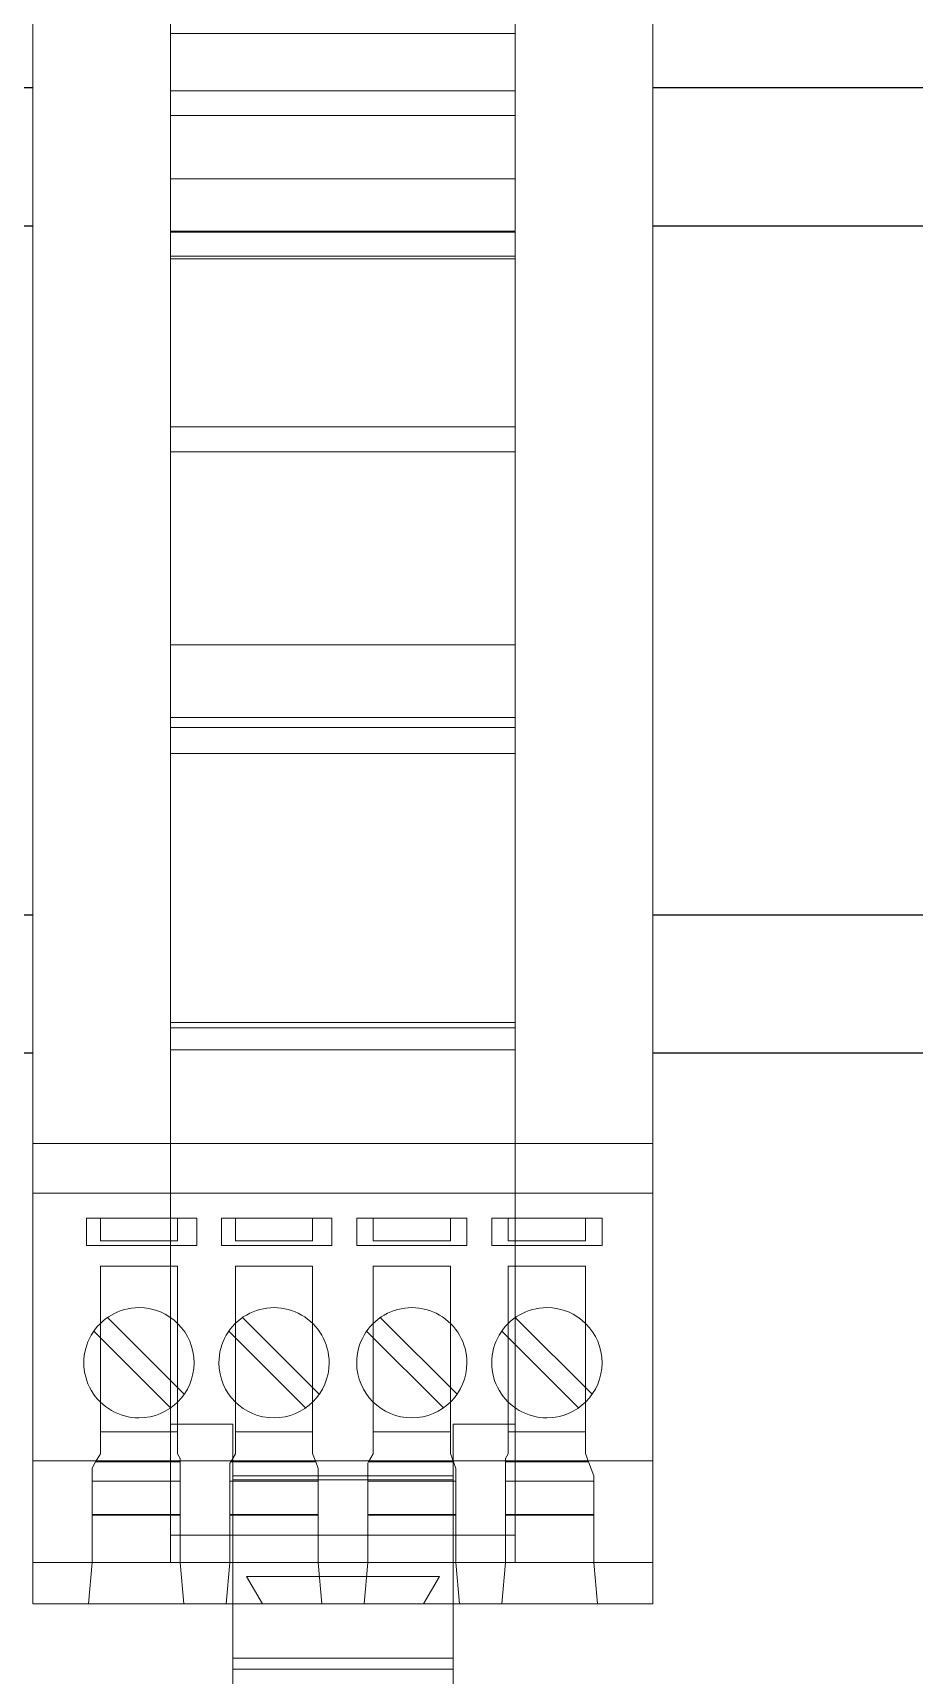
# Model space of a CAD drawing. Header units: millimetres. Extents: x 42151 to 59780, y 37376 to 44547.
# Drawn here: x 47235.6 to 47267.6, y 43174.7 to 43234.2 of the extents above; entities that cross this region are included whole.
import ezdxf

# ---------------------------------------------------------------- set-up
doc = ezdxf.new("R2010")
doc.units = ezdxf.units.MM
doc.set_wipeout_variables(frame=1)
doc.layers.add('000-PI-Oprema', color=30, linetype='Continuous', lineweight=5)
doc.layers.add('004-PI-DIN Šina', color=3, linetype='Continuous')

# ---------------------------------------------------------------- blocks, each defined once
blk = doc.blocks.new('*U134')
at = {"layer": '004-PI-DIN Šina'}
blk.add_lwpolyline([(610, -17.5), (610, 17.5), (0, 17.5), (0, -17.5)], close=True, dxfattribs=at)
for points in [[(0, 12.5), (610, 12.5)], [(0, -12.5), (610, -12.5)]]:
    blk.add_lwpolyline(points, dxfattribs=at)
blk = doc.blocks.new('EMG 22-DIO 7M - 2950077')
at = {"layer": '000-PI-Oprema'}
for p, q in [((15.25, -39.467), (7.25, -39.467)), ((7.25, -39.467), (7.25, -41.475)), ((15.25, -39.861), (7.25, -39.861)), ((15.25, -41.475), (15.25, -39.467))]:
    blk.add_line(p, q, dxfattribs=at)
blk.add_wipeout([(0, 37.5), (22.5, 37.5), (22.5, -37.5), (0, -37.5)]).dxf.layer = '000-PI-Oprema'
for p, q in [((5, -36), (5, 35.85)), ((17.5, -36), (17.5, 35.85)), ((0, -20.8), (0, 20.8)), ((22.5, 20.8), (22.5, -20.8)), ((17.5, 19.472), (5, 19.472)), ((5, 17.4), (5, 17.4)), ((17.5, 17.4), (5, 17.4)), ((17.5, 17.4), (17.5, 17.4)), ((17.5, 16.5), (5, 16.5)), ((5, 16.5), (5, 16.5)), ((17.5, 16.5), (17.5, 16.5)), ((5, 14.2), (5, 14.2)), ((17.5, 14.2), (5, 14.2)), ((17.5, 14.2), (17.5, 14.2)), ((5, 12.3), (5, 12.3)), ((17.5, 12.3), (5, 12.3)), ((17.5, 12.271), (5, 12.271)), ((17.5, 12.3), (17.5, 12.3)), ((17.5, 11.398), (5, 11.398)), ((5, 11.3), (5, 11.3)), ((5, 11.3), (5, 11.3)), ((17.5, 11.3), (5, 11.3)), ((17.5, 11.3), (17.5, 11.3)), ((17.5, 11.3), (17.5, 11.3)), ((5, 5.2), (5, 5.2)), ((17.5, 5.2), (5, 5.2)), ((17.5, 5.2), (17.5, 5.2)), ((5, 4.3), (5, 4.3)), ((17.5, 4.3), (5, 4.3)), ((17.5, 4.3), (17.5, 4.3)), ((17.5, -2.7), (5, -2.7)), ((17.5, -5.338), (5, -5.338)), ((5, -5.7), (5, -5.7)), ((17.5, -5.7), (5, -5.7)), ((17.5, -5.7), (17.5, -5.7)), ((17.5, -6.651), (5, -6.651)), ((5, -16.4), (5, -16.4)), ((17.5, -16.4), (5, -16.4)), ((5, -16.6), (5, -16.6)), ((17.5, -16.6), (5, -16.6)), ((17.5, -16.4), (17.5, -16.4)), ((17.5, -16.6), (17.5, -16.6)), ((5, -17.4), (5, -17.4)), ((5, -17.4), (5, -17.4)), ((17.5, -17.4), (5, -17.4)), ((17.5, -17.4), (5, -17.4)), ((17.5, -17.4), (17.5, -17.4)), ((17.5, -17.4), (17.5, -17.4)), ((0, -20.8), (0, -22.6)), ((0, -20.8), (0, -20.8)), ((0, -20.8), (22.5, -20.8)), ((22.5, -22.6), (22.5, -20.8)), ((22.5, -20.8), (22.5, -20.8)), ((0, -22.6), (0, -22.6)), ((22.5, -22.6), (0, -22.6)), ((0, -22.6), (0, -32.304)), ((22.5, -22.6), (22.5, -22.6)), ((22.5, -32.304), (22.5, -22.6)), ((1.95, -23.5), (1.95, -24.5)), ((5.95, -23.5), (1.95, -23.5)), ((1.95, -23.5), (1.95, -23.5)), ((2.45, -23.5), (2.45, -24.331)), ((2.45, -23.5), (2.45, -23.5)), ((5.25, -24.331), (5.25, -23.5)), ((5.25, -23.5), (5.25, -23.5)), ((5.95, -24.5), (5.95, -23.5)), ((5.95, -23.5), (5.95, -23.5)), ((6.85, -23.5), (6.85, -24.5)), ((10.85, -23.5), (6.85, -23.5)), ((6.85, -23.5), (6.85, -23.5)), ((7.35, -23.5), (7.35, -24.331)), ((7.35, -23.5), (7.35, -23.5)), ((10.15, -24.331), (10.15, -23.5)), ((10.15, -23.5), (10.15, -23.5)), ((10.85, -24.5), (10.85, -23.5)), ((10.85, -23.5), (10.85, -23.5)), ((11.75, -23.5), (11.75, -24.5)), ((15.75, -23.5), (11.75, -23.5)), ((11.75, -23.5), (11.75, -23.5)), ((12.35, -23.5), (12.35, -24.331)), ((12.35, -23.5), (12.35, -23.5)), ((15.15, -24.331), (15.15, -23.5)), ((15.15, -23.5), (15.15, -23.5)), ((15.75, -24.5), (15.75, -23.5)), ((15.75, -23.5), (15.75, -23.5)), ((16.65, -23.5), (16.65, -24.5)), ((20.65, -23.5), (16.65, -23.5)), ((16.65, -23.5), (16.65, -23.5)), ((17.25, -23.5), (17.25, -24.331)), ((17.25, -23.5), (17.25, -23.5)), ((20.05, -24.331), (20.05, -23.5)), ((20.05, -23.5), (20.05, -23.5)), ((20.65, -24.5), (20.65, -23.5)), ((20.65, -23.5), (20.65, -23.5)), ((2.45, -24.331), (5.25, -24.331)), ((2.45, -24.331), (2.45, -24.331)), ((5.25, -24.331), (5.25, -24.331)), ((7.35, -24.331), (10.15, -24.331)), ((7.35, -24.331), (7.35, -24.331)), ((10.15, -24.331), (10.15, -24.331)), ((12.35, -24.331), (15.15, -24.331)), ((12.35, -24.331), (12.35, -24.331)), ((15.15, -24.331), (15.15, -24.331)), ((17.25, -24.331), (20.05, -24.331)), ((17.25, -24.331), (17.25, -24.331)), ((20.05, -24.331), (20.05, -24.331)), ((1.95, -24.5), (5.95, -24.5)), ((1.95, -24.5), (1.95, -24.5)), ((5.95, -24.5), (5.95, -24.5)), ((6.85, -24.5), (10.85, -24.5)), ((6.85, -24.5), (6.85, -24.5)), ((10.85, -24.5), (10.85, -24.5)), ((11.75, -24.5), (15.75, -24.5)), ((11.75, -24.5), (11.75, -24.5)), ((15.75, -24.5), (15.75, -24.5)), ((16.65, -24.5), (20.65, -24.5)), ((16.65, -24.5), (16.65, -24.5)), ((20.65, -24.5), (20.65, -24.5)), ((5.25, -25.25), (2.45, -25.25)), ((2.45, -25.25), (2.45, -25.25)), ((2.45, -25.25), (2.45, -31.25)), ((5.25, -25.25), (5.25, -25.25)), ((5.25, -31.25), (5.25, -25.25)), ((10.15, -25.25), (7.35, -25.25)), ((7.35, -25.25), (7.35, -25.25)), ((7.35, -25.25), (7.35, -31.25)), ((10.15, -25.25), (10.15, -25.25)), ((10.15, -31.25), (10.15, -25.25)), ((15.15, -25.25), (12.35, -25.25)), ((12.35, -25.25), (12.35, -25.25)), ((12.35, -25.25), (12.35, -31.25)), ((15.15, -25.25), (15.15, -25.25)), ((15.15, -31.25), (15.15, -25.25)), ((20.05, -25.25), (17.25, -25.25)), ((17.25, -25.25), (17.25, -25.25)), ((17.25, -25.25), (17.25, -31.25)), ((20.05, -25.25), (20.05, -25.25)), ((20.05, -31.25), (20.05, -25.25)), ((3.85, -26.75), (3.85, -26.75)), ((18.65, -26.75), (18.65, -26.75)), ((2.705, -27.11), (2.705, -27.11)), ((2.705, -27.11), (5.49, -29.895)), ((7.605, -27.11), (7.605, -27.11)), ((7.605, -27.11), (10.39, -29.895)), ((12.605, -27.11), (12.605, -27.11)), ((12.605, -27.11), (15.39, -29.895)), ((17.505, -27.11), (17.505, -27.11)), ((17.505, -27.11), (20.29, -29.895)), ((4.995, -30.39), (2.21, -27.605)), ((2.21, -27.605), (2.21, -27.605)), ((9.895, -30.39), (7.11, -27.605)), ((7.11, -27.605), (7.11, -27.605)), ((14.895, -30.39), (12.11, -27.605)), ((12.11, -27.605), (12.11, -27.605)), ((19.795, -30.39), (17.01, -27.605)), ((17.01, -27.605), (17.01, -27.605)), ((6.75, -28.75), (6.75, -28.75)), ((10.75, -28.75), (10.75, -28.75)), ((11.75, -28.75), (11.75, -28.75)), ((15.75, -28.75), (15.75, -28.75)), ((5.49, -29.895), (5.49, -29.895)), ((10.39, -29.895), (10.39, -29.895)), ((15.39, -29.895), (15.39, -29.895)), ((20.29, -29.895), (20.29, -29.895)), ((3.85, -30.75), (3.85, -30.75)), ((4.995, -30.39), (4.995, -30.39)), ((5, -30.98), (5, -30.98)), ((5, -30.98), (7.25, -30.98)), ((7.25, -33), (7.25, -30.98)), ((7.25, -30.98), (7.25, -30.98)), ((9.895, -30.39), (9.895, -30.39)), ((14.895, -30.39), (14.895, -30.39)), ((15.25, -33), (15.25, -30.98)), ((15.25, -30.98), (17.5, -30.98)), ((15.25, -30.98), (15.25, -30.98)), ((17.5, -30.98), (17.5, -30.98)), ((18.65, -30.75), (18.65, -30.75)), ((19.795, -30.39), (19.795, -30.39)), ((2.45, -31.25), (2.45, -32.05)), ((2.45, -31.25), (2.45, -31.25)), ((5.25, -31.25), (2.45, -31.25)), ((5.25, -32.05), (5.25, -31.25)), ((5.25, -31.25), (5.25, -31.25)), ((7.35, -31.25), (7.35, -32.05)), ((7.35, -31.25), (7.35, -31.25)), ((7.35, -31.25), (10.15, -31.25)), ((10.15, -32.047), (10.15, -31.25)), ((10.15, -31.25), (10.15, -31.25)), ((12.35, -31.25), (12.35, -32.05)), ((12.35, -31.25), (12.35, -31.25)), ((12.35, -31.25), (15.15, -31.25)), ((15.15, -32.047), (15.15, -31.25)), ((15.15, -31.25), (15.15, -31.25)), ((17.25, -31.25), (17.25, -32.05)), ((17.25, -31.25), (17.25, -31.25)), ((17.25, -31.25), (20.05, -31.25)), ((20.05, -32.047), (20.05, -31.25)), ((20.05, -31.25), (20.05, -31.25)), ((2.45, -32.05), (2.278, -32.347)), ((2.45, -32.05), (2.45, -32.05)), ((5.35, -32.223), (5.25, -32.05)), ((5.25, -32.05), (5.25, -32.05)), ((7.35, -32.05), (7.178, -32.347)), ((7.35, -32.05), (7.35, -32.05)), ((10.15, -32.047), (10.262, -32.347)), ((10.15, -32.047), (10.15, -32.047)), ((12.35, -32.05), (12.178, -32.347)), ((12.35, -32.05), (12.35, -32.05)), ((15.15, -32.047), (15.262, -32.347)), ((15.15, -32.047), (15.15, -32.047)), ((17.15, -32.223), (17.25, -32.05)), ((17.25, -32.05), (17.25, -32.05)), ((20.05, -32.047), (20.162, -32.347)), ((20.05, -32.047), (20.05, -32.047)), ((22.5, -32.304), (0, -32.304)), ((0, -37.5), (0, -32.304)), ((2.15, -32.57), (2.278, -32.347)), ((2.15, -32.57), (2.15, -32.57)), ((2.15, -32.57), (2.15, -33.05)), ((2.278, -32.347), (5.35, -32.347)), ((5.35, -32.223), (5.35, -32.347)), ((5.35, -32.223), (5.35, -32.223)), ((5.35, -32.347), (5.35, -33.05)), ((7.15, -32.396), (7.178, -32.347)), ((7.15, -32.396), (7.15, -32.396)), ((7.15, -33.05), (7.15, -32.396)), ((7.178, -32.347), (10.262, -32.347)), ((10.35, -32.581), (10.262, -32.347)), ((10.35, -32.581), (10.35, -32.581)), ((10.35, -32.581), (10.35, -33.05)), ((12.15, -32.396), (12.178, -32.347)), ((12.15, -32.396), (12.15, -32.396)), ((12.15, -33.05), (12.15, -32.396)), ((12.178, -32.347), (15.262, -32.347)), ((15.35, -32.581), (15.262, -32.347)), ((15.35, -32.581), (15.35, -32.581)), ((15.35, -32.581), (15.35, -33.05)), ((17.15, -32.223), (17.15, -32.223)), ((17.15, -32.223), (17.15, -32.347)), ((17.15, -33.05), (17.15, -32.347)), ((20.162, -32.347), (17.15, -32.347)), ((20.35, -32.848), (20.162, -32.347)), ((22.5, -32.304), (22.5, -37.5)), ((2.15, -33.05), (2.15, -33.05)), ((2.15, -33.05), (2.15, -34.25)), ((5.35, -33.05), (2.15, -33.05)), ((5.35, -33.05), (5.35, -34.25)), ((5.35, -33.05), (5.35, -33.05)), ((10.35, -33.05), (7.15, -33.05)), ((7.15, -33.05), (7.15, -33.05)), ((7.15, -34.25), (7.15, -33.05)), ((15.25, -32.853), (7.25, -32.853)), ((15.25, -33), (7.25, -33)), ((7.25, -33), (7.25, -36)), ((10.35, -33.05), (10.35, -34.25)), ((10.35, -33.05), (10.35, -33.05)), ((12.15, -34.25), (12.15, -33.05)), ((15.35, -33.05), (12.15, -33.05)), ((12.15, -33.05), (12.15, -33.05)), ((15.25, -33), (15.25, -36)), ((15.35, -33.05), (15.35, -34.25)), ((15.35, -33.05), (15.35, -33.05)), ((20.35, -33.05), (17.15, -33.05)), ((17.15, -34.25), (17.15, -33.05)), ((17.15, -33.05), (17.15, -33.05)), ((20.35, -32.848), (20.35, -33.05)), ((20.35, -32.848), (20.35, -32.848)), ((20.35, -34.25), (20.35, -33.05)), ((20.35, -33.05), (20.35, -33.05)), ((5.35, -34.25), (2.15, -34.25)), ((2.15, -34.25), (2.15, -34.25)), ((2.15, -34.25), (2.15, -36)), ((2.15, -34.285), (5.35, -34.285)), ((5.35, -34.25), (5.35, -34.25)), ((5.35, -34.25), (5.35, -36)), ((10.35, -34.25), (7.15, -34.25)), ((7.15, -34.25), (7.15, -34.25)), ((7.15, -36), (7.15, -34.25)), ((7.15, -34.285), (10.35, -34.285)), ((10.35, -34.25), (10.35, -34.25)), ((10.35, -34.25), (10.35, -36)), ((12.15, -36), (12.15, -34.25)), ((15.35, -34.25), (12.15, -34.25)), ((12.15, -34.25), (12.15, -34.25)), ((12.15, -34.285), (15.35, -34.285)), ((15.35, -34.25), (15.35, -36)), ((15.35, -34.25), (15.35, -34.25)), ((20.35, -34.25), (17.15, -34.25)), ((17.15, -34.25), (17.15, -34.25)), ((17.15, -36), (17.15, -34.25)), ((20.35, -34.285), (17.15, -34.285)), ((20.35, -34.25), (20.35, -34.25)), ((20.35, -36), (20.35, -34.25)), ((5, -35), (5, -35)), ((17.5, -35), (5, -35)), ((17.5, -35), (17.5, -35)), ((0, -36), (0, -36)), ((0, -36), (5, -36)), ((2.15, -36), (2.019, -37.5)), ((2.15, -36), (2.15, -36)), ((5, -36), (5, -36)), ((5, -36), (17.5, -36)), ((5.481, -37.5), (5.35, -36)), ((5.35, -36), (5.35, -36)), ((7.15, -36), (7.019, -37.5)), ((7.15, -36), (7.15, -36)), ((7.25, -36), (7.25, -36)), ((7.25, -37.5), (7.25, -36)), ((10.481, -37.5), (10.35, -36)), ((10.35, -36), (10.35, -36)), ((12.15, -36), (12.019, -37.5)), ((12.15, -36), (12.15, -36)), ((15.25, -37.5), (15.25, -36)), ((15.25, -36), (15.25, -36)), ((15.481, -37.5), (15.35, -36)), ((15.35, -36), (15.35, -36)), ((17.15, -36), (17.019, -37.5)), ((17.15, -36), (17.15, -36)), ((17.5, -36), (17.5, -36)), ((17.5, -36), (22.5, -36)), ((20.481, -37.5), (20.35, -36)), ((20.35, -36), (20.35, -36)), ((22.5, -36), (22.5, -36)), ((8.327, -37.5), (7.75, -36.5)), ((7.75, -36.5), (14.75, -36.5)), ((7.75, -36.5), (7.75, -36.5)), ((14.75, -36.5), (14.173, -37.5)), ((14.75, -36.5), (14.75, -36.5)), ((0, -37.5), (8.327, -37.5)), ((0, -37.5), (0, -37.5)), ((2.019, -37.5), (2.019, -37.5)), ((5.481, -37.5), (5.481, -37.5)), ((7.019, -37.5), (7.019, -37.5)), ((7.25, -37.5), (7.25, -37.5)), ((7.25, -37.5), (7.25, -39.467)), ((14.173, -37.5), (8.327, -37.5)), ((8.327, -37.5), (8.327, -37.5)), ((10.481, -37.5), (10.481, -37.5)), ((12.019, -37.5), (12.019, -37.5)), ((14.173, -37.5), (22.5, -37.5)), ((14.173, -37.5), (14.173, -37.5)), ((15.25, -37.5), (15.25, -37.5)), ((15.25, -37.5), (15.25, -39.467)), ((15.481, -37.5), (15.481, -37.5)), ((17.019, -37.5), (17.019, -37.5)), ((20.481, -37.5), (20.481, -37.5)), ((22.5, -37.5), (22.5, -37.5))]:
    blk.add_line(p, q, dxfattribs=at)
for centre, start, end in [((3.85, -28.75), 89.99998, 270.00002), ((3.85, -28.75), 270.00002, 89.99998), ((8.75, -28.75), 0, 180.00002), ((13.75, -28.75), 0, 180.00002), ((18.65, -28.75), 89.99998, 270.00002), ((18.65, -28.75), 270.00002, 89.99998), ((8.75, -28.75), 180.00002, 0), ((13.75, -28.75), 180.00002, 0)]:
    blk.add_arc(centre, 2, start, end, dxfattribs=at)

msp = doc.modelspace()

# ---------------------------------------------------------------- block references
msp.add_blockref('*U134', (47138.026, 43214.747))

# ---------------------------------------------------------------- next in the draw order: block references
at = {"layer": '000-PI-Oprema'}
msp.add_blockref('EMG 22-DIO 7M - 2950077', (47235.602, 43214.747), dxfattribs=at)

doc.saveas('drawing.dxf')
